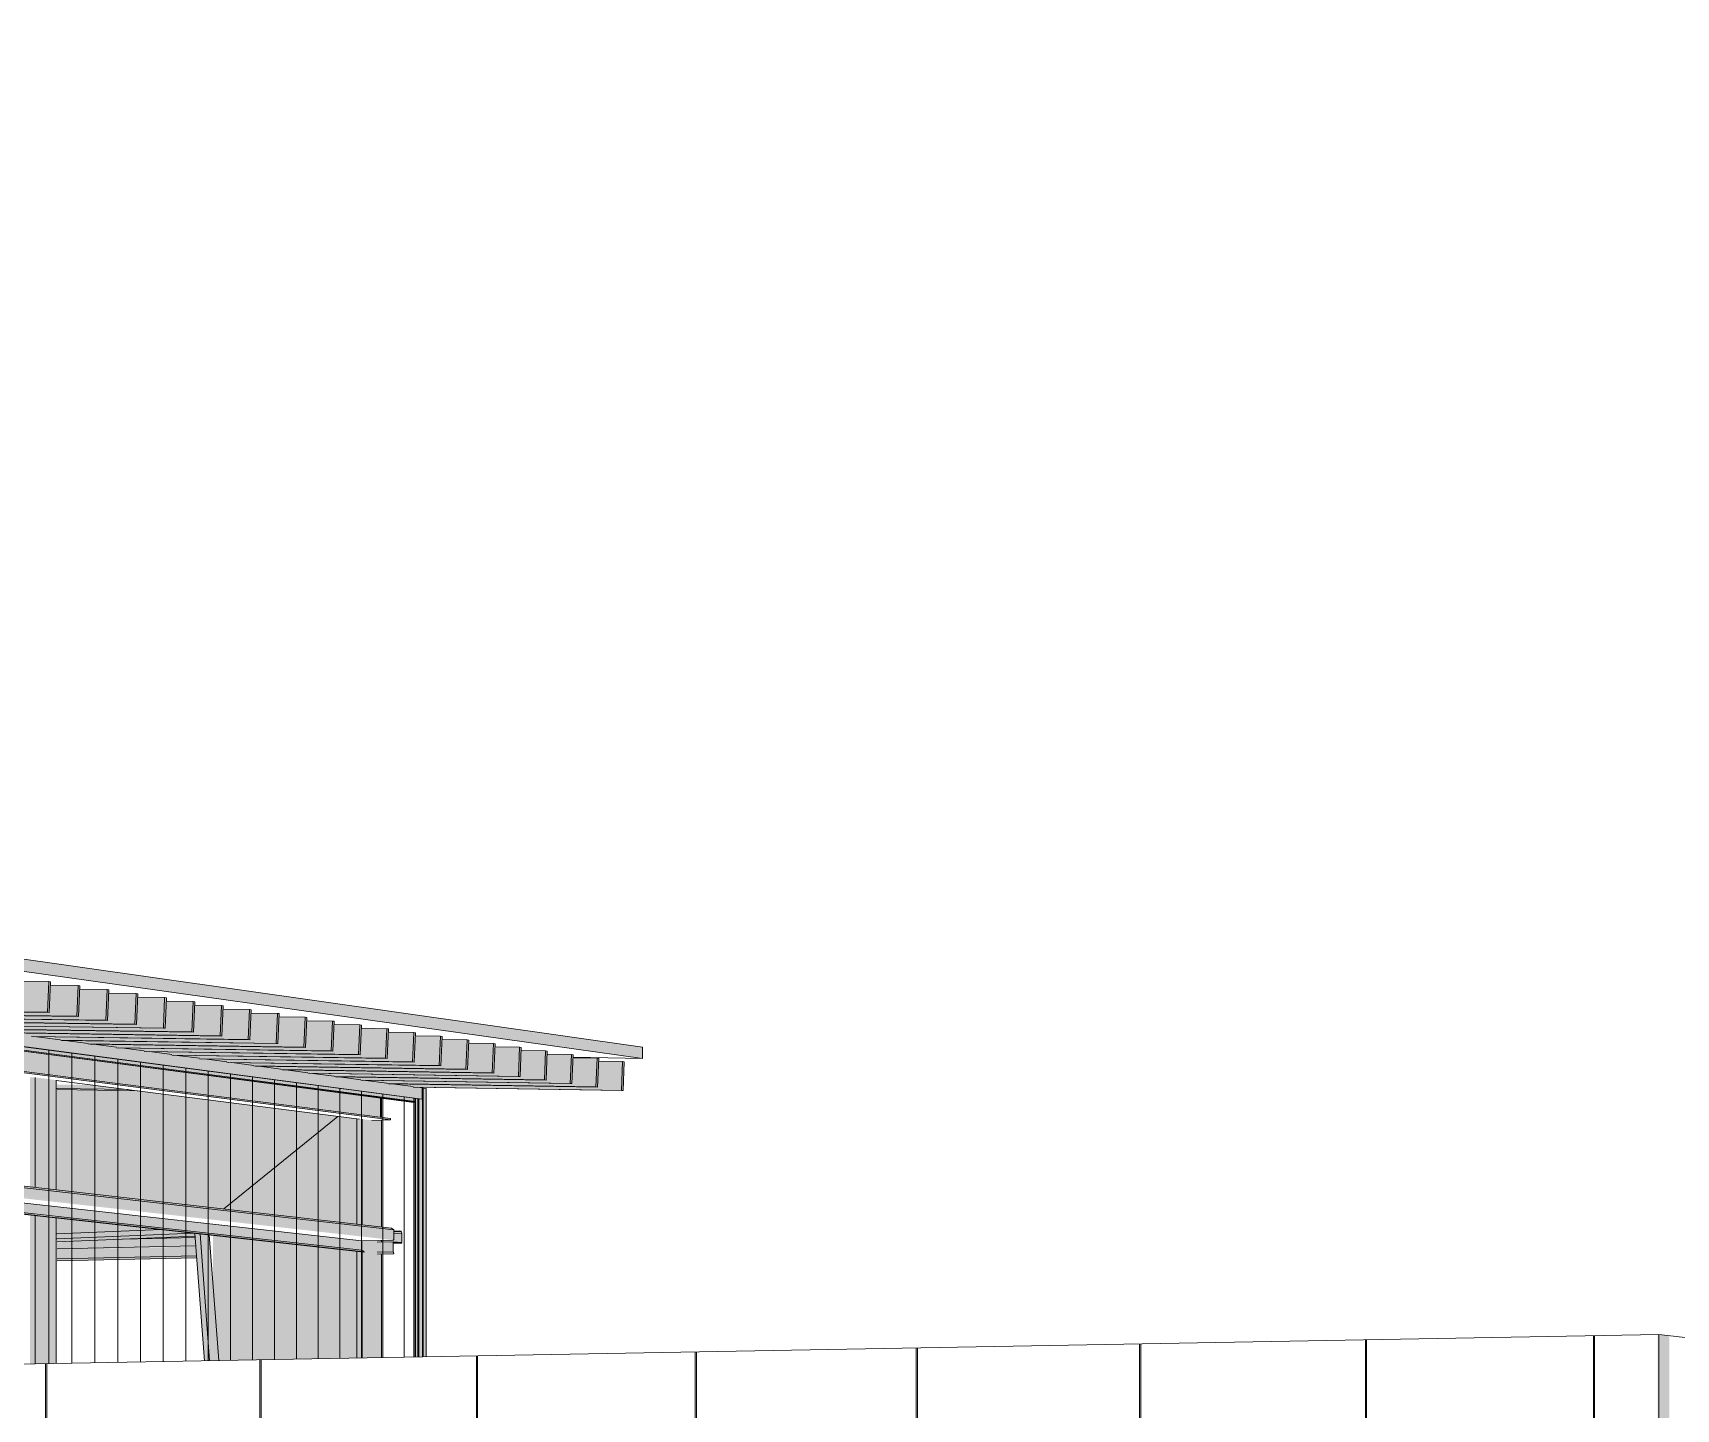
# Model space of a CAD drawing. Header units: inches. Extents: x 31213 to 31218, y -65 to 66.
# Drawn here: x 31214.2054 to 31214.2896, y 66.0366 to 66.1072 of the extents above; entities that cross this region are included whole.
import ezdxf

# ---------------------------------------------------------------- set-up
doc = ezdxf.new("R2010")
doc.units = ezdxf.units.IN
doc.header["$MEASUREMENT"] = 0
for name, color, linetype, lineweight in [('A-GLAZ-CURT', 52, 'Continuous', 9), ('A-GLAZ-CWMG', 51, 'Continuous', 9), ('A-ROOF', 132, 'Continuous', 13), ('A-WALL', 113, 'Continuous', 13), ('A-WALL-PATT', 111, 'Continuous', 13), ('L-SITE-WALL', 31, 'Continuous', 13), ('S-BEAM', 12, 'Continuous', 9), ('S-COLS', 52, 'Continuous', 9)]:
    doc.layers.add(name, color=color, linetype=linetype, lineweight=lineweight)

# ---------------------------------------------------------------- blocks, each defined once
blk = doc.blocks.new('FP_13-Looking North East')
at = {"layer": 'A-WALL-PATT', "lineweight": 9}
for p, q in [((31214.206177, 66.038918), (31214.206177, 66.055002)), ((31214.207364, 66.03894), (31214.207364, 66.054846)), ((31214.208544, 66.038962), (31214.208544, 66.054691)), ((31214.209718, 66.038983), (31214.209718, 66.054537)), ((31214.210885, 66.039005), (31214.210885, 66.054383)), ((31214.212046, 66.039026), (31214.212046, 66.054231)), ((31214.2132, 66.039047), (31214.2132, 66.054079)), ((31214.214347, 66.039069), (31214.214347, 66.053928)), ((31214.215488, 66.03909), (31214.215488, 66.053778)), ((31214.216623, 66.03911), (31214.216623, 66.053629)), ((31214.217752, 66.039131), (31214.217752, 66.053481)), ((31214.218874, 66.039152), (31214.218874, 66.053333)), ((31214.21999, 66.039172), (31214.21999, 66.053187)), ((31214.221101, 66.039193), (31214.221101, 66.053041)), ((31214.222205, 66.039213), (31214.222205, 66.052896)), ((31214.223303, 66.039233), (31214.223303, 66.052751)), ((31214.224395, 66.039253), (31214.224395, 66.052608))]:
    blk.add_line(p, q, dxfattribs=at)
blk = doc.blocks.new('FP_21-Looking North East')
at = {"layer": 'A-WALL-PATT', "lineweight": 9}
for p, q in [((31214.273668, 66.029149), (31214.273668, 66.040144)), ((31214.273729, 66.029092), (31214.273729, 66.040145)), ((31214.285362, 66.029246), (31214.285362, 66.040357)), ((31214.285423, 66.029304), (31214.285423, 66.040358)), ((31214.228101, 66.028546), (31214.228101, 66.039314)), ((31214.228159, 66.028491), (31214.228159, 66.039315)), ((31214.239315, 66.028638), (31214.239315, 66.039518)), ((31214.239374, 66.028695), (31214.239374, 66.039519)), ((31214.250647, 66.028844), (31214.250647, 66.039725)), ((31214.250706, 66.028788), (31214.250706, 66.039726)), ((31214.262097, 66.028939), (31214.262097, 66.039933)), ((31214.262157, 66.028997), (31214.262157, 66.039934)), ((31214.206016, 66.028254), (31214.206016, 66.038912)), ((31214.206073, 66.028199), (31214.206073, 66.038913)), ((31214.217002, 66.028344), (31214.217002, 66.039112)), ((31214.217059, 66.0284), (31214.217059, 66.039113))]:
    blk.add_line(p, q, dxfattribs=at)

msp = doc.modelspace()

# ---------------------------------------------------------------- hatches: boundary and pattern name
at = {"layer": 'A-GLAZ-CWMG', "lineweight": 5}
for points in [[(31214.224897, 66.052329), (31214.224897, 66.052538), (31213.856449, 66.100979), (31213.856429, 66.101908), (31213.85631, 66.101923), (31213.85631, 66.100567), (31214.224351, 66.0524)], [(31214.225326, 66.052486), (31214.225326, 66.053058), (31214.141288, 66.064221), (31214.140906, 66.064225), (31214.140906, 66.064272), (31214.079609, 66.072387), (31214.079466, 66.072406), (31214.079466, 66.072434), (31213.990483, 66.084222), (31213.99032, 66.084244), (31213.99032, 66.084276), (31213.987087, 66.084673), (31213.98695, 66.084691), (31213.98692, 66.084727), (31213.983655, 66.085129), (31213.983544, 66.085144), (31213.983544, 66.085176), (31213.980186, 66.08559), (31213.980102, 66.085601), (31213.980102, 66.085633), (31213.976678, 66.086055), (31213.976622, 66.086077), (31213.976622, 66.086095), (31213.973569, 66.086501), (31213.973105, 66.08653), (31213.973105, 66.086562), (31213.969847, 66.086973), (31213.969549, 66.087002), (31213.969549, 66.087035), (31213.966425, 66.08745), (31213.965954, 66.087479), (31213.965954, 66.087512), (31213.962794, 66.087932), (31213.96232, 66.087962), (31213.96232, 66.087995), (31213.959123, 66.08842), (31213.958645, 66.08845), (31213.958645, 66.088483), (31213.95541, 66.088913), (31213.954929, 66.088943), (31213.954929, 66.088977), (31213.951656, 66.089412), (31213.951172, 66.089442), (31213.951172, 66.089476), (31213.94786, 66.089916), (31213.947372, 66.089947), (31213.947372, 66.089981), (31213.944021, 66.090426), (31213.943556, 66.090454), (31213.943556, 66.090457), (31213.943556, 66.090488), (31213.940138, 66.090942), (31213.939885, 66.090941), (31213.939642, 66.090973), (31213.939642, 66.091008), (31213.93621, 66.091463), (31213.935957, 66.091463), (31213.935711, 66.091495), (31213.935711, 66.09153), (31213.932237, 66.091991), (31213.931983, 66.09199), (31213.931734, 66.092023), (31213.931734, 66.092058), (31213.928218, 66.092525), (31213.927963, 66.092524), (31213.927711, 66.092558), (31213.927711, 66.092592), (31213.924152, 66.093065), (31213.923896, 66.093064), (31213.923641, 66.093098), (31213.923641, 66.093133), (31213.920038, 66.093612), (31213.919781, 66.093611), (31213.919523, 66.093645), (31213.919523, 66.09368), (31213.915875, 66.094165), (31213.915618, 66.094164), (31213.915357, 66.094198), (31213.915357, 66.094234), (31213.911664, 66.094724), (31213.911405, 66.094723), (31213.911141, 66.094758), (31213.911141, 66.094794), (31213.907401, 66.09529), (31213.907142, 66.095289), (31213.906875, 66.095324), (31213.906875, 66.09536), (31213.903088, 66.095863), (31213.902827, 66.095862), (31213.902557, 66.095898), (31213.902557, 66.095934), (31213.898722, 66.096443), (31213.89846, 66.096442), (31213.898187, 66.096478), (31213.898187, 66.096514), (31213.894303, 66.09703), (31213.894041, 66.097029), (31213.893764, 66.097065), (31213.893764, 66.097102), (31213.88983, 66.097624), (31213.889567, 66.097623), (31213.889287, 66.09766), (31213.889287, 66.097697), (31213.885302, 66.098226), (31213.885038, 66.098224), (31213.884754, 66.098262), (31213.884754, 66.098299), (31213.880718, 66.098835), (31213.880453, 66.098833), (31213.880166, 66.098871), (31213.880166, 66.098908), (31213.876077, 66.099452), (31213.87581, 66.09945), (31213.87552, 66.099488), (31213.87552, 66.099526), (31213.871377, 66.100076), (31213.87111, 66.100074), (31213.870815, 66.100113), (31213.870815, 66.10015), (31213.866618, 66.100708), (31213.866349, 66.100706), (31213.866052, 66.100745), (31213.866052, 66.100783), (31213.861798, 66.101348), (31213.861529, 66.101346), (31213.861227, 66.101386), (31213.861227, 66.101424), (31213.856917, 66.101997), (31213.85647, 66.102018), (31213.85647, 66.100956), (31214.22485, 66.052548)], [(31214.224958, 66.052318), (31214.224958, 66.052368), (31213.85631, 66.100658), (31213.85631, 66.100561), (31214.224351, 66.052397)], [(31214.225093, 66.039266), (31214.225481, 66.039273), (31214.225481, 66.053018), (31214.225326, 66.053027), (31214.225295, 66.052486), (31214.225093, 66.052485), (31214.225093, 66.039608)], [(31214.225369, 66.039271), (31214.225525, 66.039274), (31214.225525, 66.053031), (31214.225369, 66.053052), (31214.225369, 66.039608)], [(31214.225481, 66.039273), (31214.225509, 66.039274), (31214.225481, 66.053031), (31214.225481, 66.053018), (31214.225481, 66.039608)], [(31214.2249, 66.039263), (31214.225093, 66.039266), (31214.225093, 66.052512), (31214.2249, 66.052538), (31214.2249, 66.039608)], [(31214.224958, 66.039264), (31214.224971, 66.039264), (31214.224958, 66.039608)], [(31214.225343, 66.039271), (31214.225369, 66.039271), (31214.225343, 66.039608)]]:
    msp.add_hatch(color=256, dxfattribs=at).paths.add_polyline_path(points, flags=0)
h = msp.add_hatch(color=256, dxfattribs=at)
h.paths.add_polyline_path([(31214.224884, 66.039263), (31214.224958, 66.039264), (31214.224958, 66.052318), (31214.224884, 66.052316), (31214.224884, 66.039608)], flags=0)
h.paths.add_polyline_path([(31214.224958, 66.052368), (31214.224958, 66.05253), (31214.224897, 66.052538), (31214.224897, 66.052376)], flags=0)
at = {"layer": 'A-ROOF', "lineweight": 5}
msp.add_hatch(color=256, dxfattribs=at).paths.add_polyline_path([(31214.236615, 66.054571), (31214.236615, 66.055154), (31213.870658, 66.107159), (31213.870658, 66.106026), (31214.230896, 66.055375)], flags=0)
at = {"layer": 'L-SITE-WALL', "lineweight": 5}
msp.add_hatch(color=256, dxfattribs=at).paths.add_polyline_path([(31214.289251, 66.02097), (31214.289251, 66.040345), (31214.288656, 66.040417), (31214.288656, 66.021008)], flags=0)
at = {"layer": 'S-BEAM', "lineweight": 5}
for points in [[(31214.223175, 66.051578), (31214.223175, 66.05254), (31213.856311, 66.10054), (31213.856311, 66.098698), (31214.219961, 66.051991)], [(31214.223696, 66.051414), (31214.223696, 66.051494), (31213.85631, 66.098667), (31213.85631, 66.098512), (31214.21996, 66.051893)], [(31214.22387, 66.045773), (31214.22375, 66.045868), (31214.012978, 66.069978), (31214.012978, 66.069854), (31214.215564, 66.046721)], [(31214.22387, 66.045294), (31214.22387, 66.045773), (31214.012978, 66.069854), (31214.012978, 66.069123), (31214.219772, 66.045757)], [(31214.223831, 66.045255), (31214.22387, 66.045294), (31214.012978, 66.069093), (31214.012978, 66.069057), (31214.222336, 66.045424)], [(31214.222229, 66.044738), (31214.222229, 66.045207), (31214.012981, 66.068707), (31214.012981, 66.067995), (31214.21788, 66.045221)], [(31214.206109, 66.056933), (31214.206177, 66.058517), (31214.204755, 66.058537), (31214.204668, 66.057127), (31214.193687, 66.057261), (31214.194736, 66.057095), (31214.204762, 66.056952)], [(31214.207611, 66.056729), (31214.207678, 66.058308), (31214.206266, 66.058327), (31214.20618, 66.056921), (31214.195224, 66.057057), (31214.19627, 66.056891), (31214.20675, 66.056741)], [(31214.209102, 66.056526), (31214.209169, 66.058099), (31214.207767, 66.058118), (31214.207682, 66.056717), (31214.19675, 66.056854), (31214.197991, 66.056686), (31214.207775, 66.056545)], [(31214.210582, 66.056325), (31214.210649, 66.057892), (31214.209257, 66.057911), (31214.209173, 66.056514), (31214.198266, 66.056653), (31214.199306, 66.056488), (31214.209265, 66.056344)], [(31214.212052, 66.056125), (31214.212118, 66.057687), (31214.210737, 66.057706), (31214.210653, 66.056313), (31214.199771, 66.056453), (31214.200808, 66.056288), (31214.210744, 66.056144)], [(31214.213511, 66.055926), (31214.213578, 66.057483), (31214.212206, 66.057502), (31214.212122, 66.056113), (31214.201265, 66.056255), (31214.202384, 66.056089), (31214.212213, 66.055945)], [(31214.21496, 66.055729), (31214.215026, 66.05728), (31214.213664, 66.057299), (31214.213581, 66.055915), (31214.202749, 66.056058), (31214.20378, 66.055894), (31214.213672, 66.055748)], [(31214.216399, 66.055534), (31214.216465, 66.057079), (31214.215113, 66.057098), (31214.21503, 66.055718), (31214.204222, 66.055862), (31214.20525, 66.055699), (31214.21512, 66.055553)], [(31214.217828, 66.055339), (31214.217894, 66.056879), (31214.216551, 66.056898), (31214.216469, 66.055522), (31214.205685, 66.055667), (31214.206777, 66.055504), (31214.215642, 66.055372)], [(31214.219247, 66.055146), (31214.219313, 66.056681), (31214.217979, 66.0567), (31214.217898, 66.055328), (31214.207023, 66.05549), (31214.208161, 66.055312), (31214.217986, 66.055165)], [(31214.220656, 66.054955), (31214.220721, 66.056484), (31214.219397, 66.056503), (31214.219316, 66.055135), (31214.208581, 66.055283), (31214.209601, 66.055121), (31214.219929, 66.054966)], [(31214.222055, 66.054764), (31214.222121, 66.056288), (31214.220805, 66.056307), (31214.220725, 66.054944), (31214.210014, 66.055092), (31214.21117, 66.054929), (31214.220812, 66.054783)], [(31214.223445, 66.054575), (31214.22351, 66.056094), (31214.222204, 66.056113), (31214.222124, 66.054753), (31214.211437, 66.054903), (31214.212451, 66.054742), (31214.223017, 66.054582)], [(31214.224825, 66.054388), (31214.22489, 66.055901), (31214.223593, 66.05592), (31214.223514, 66.054565), (31214.212851, 66.054716), (31214.213862, 66.054555), (31214.224322, 66.054395)], [(31214.226196, 66.054201), (31214.22626, 66.05571), (31214.224972, 66.055729), (31214.224894, 66.054377), (31214.214255, 66.054529), (31214.215563, 66.054364), (31214.225299, 66.054215)], [(31214.227557, 66.054016), (31214.227621, 66.055519), (31214.226342, 66.055538), (31214.226264, 66.054191), (31214.215649, 66.054344), (31214.216655, 66.054184), (31214.226349, 66.054035)], [(31214.228909, 66.053832), (31214.228973, 66.05533), (31214.227702, 66.055349), (31214.227625, 66.054006), (31214.217034, 66.05416), (31214.218037, 66.054001), (31214.227709, 66.053851)], [(31214.230252, 66.05365), (31214.230316, 66.055143), (31214.229054, 66.055161), (31214.228977, 66.053822), (31214.218409, 66.053977), (31214.219496, 66.053817), (31214.22906, 66.053668)], [(31214.231585, 66.053468), (31214.231649, 66.054956), (31214.230396, 66.054975), (31214.230319, 66.053639), (31214.219959, 66.053771), (31214.220773, 66.053637), (31214.230402, 66.053487)], [(31214.23291, 66.053288), (31214.232974, 66.054771), (31214.231729, 66.05479), (31214.231653, 66.053458), (31214.221133, 66.053615), (31214.222127, 66.053458), (31214.231735, 66.053307)], [(31214.234226, 66.053109), (31214.234289, 66.054587), (31214.233053, 66.054606), (31214.232977, 66.053278), (31214.222481, 66.053436), (31214.223692, 66.053276), (31214.233059, 66.053128)], [(31214.235533, 66.052932), (31214.235596, 66.054404), (31214.234368, 66.054423), (31214.234293, 66.053099), (31214.22377, 66.053265), (31214.224965, 66.053099), (31214.234374, 66.05295)], [(31214.210242, 66.052974), (31214.208457, 66.053204), (31214.206598, 66.053233), (31214.206598, 66.053033), (31214.209974, 66.052979)], [(31214.223177, 66.051561), (31214.223175, 66.051578), (31214.223175, 66.051562)], [(31214.224265, 66.045101), (31214.224265, 66.045123), (31214.223844, 66.045148)], [(31214.224265, 66.045123), (31214.224265, 66.045137), (31214.224243, 66.045125)]]:
    msp.add_hatch(color=256, dxfattribs=at).paths.add_polyline_path(points, flags=0)
h = msp.add_hatch(color=256, dxfattribs=at)
h.paths.add_polyline_path([(31214.22234, 66.044649), (31214.222229, 66.044738), (31214.206558, 66.046479), (31214.206558, 66.0464), (31214.222229, 66.044662)], flags=0)
h.paths.add_polyline_path([(31214.205475, 66.04652), (31214.205476, 66.0466), (31214.18844, 66.048493), (31214.18844, 66.048411), (31214.197997, 66.04735)], flags=0)
h.paths.add_polyline_path([(31214.187261, 66.048541), (31214.187261, 66.048624), (31214.168681, 66.050689), (31214.16868, 66.050603), (31214.180429, 66.0493)], flags=0)
h.paths.add_polyline_path([(31214.167392, 66.050746), (31214.167393, 66.050833), (31214.147047, 66.053094), (31214.147046, 66.053004), (31214.167254, 66.050761)], flags=0)
h.paths.add_polyline_path([(31214.145633, 66.05316), (31214.145633, 66.053251), (31214.123258, 66.055738), (31214.123258, 66.055643), (31214.145301, 66.053197)], flags=0)
h.paths.add_polyline_path([(31214.1217, 66.055816), (31214.1217, 66.055911), (31214.096976, 66.058659), (31214.096975, 66.058559), (31214.118964, 66.05612)], flags=0)
h.paths.add_polyline_path([(31214.09525, 66.058751), (31214.09525, 66.058851), (31214.067786, 66.061903), (31214.067786, 66.061798), (31214.092633, 66.059041)], flags=0)
h.paths.add_polyline_path([(31214.065864, 66.062011), (31214.065864, 66.062117), (31214.035179, 66.065528), (31214.035179, 66.065416), (31214.061923, 66.062449)], flags=0)
h.paths.add_polyline_path([(31214.033025, 66.065655), (31214.033025, 66.065767), (31214.012981, 66.067995), (31214.012981, 66.067879), (31214.031223, 66.065855)], flags=0)
h = msp.add_hatch(color=256, dxfattribs=at)
h.paths.add_polyline_path([(31214.222229, 66.045207), (31214.222229, 66.045224), (31214.222091, 66.045222)], flags=0)
h.paths.add_polyline_path([(31214.205476, 66.047088), (31214.205476, 66.047106), (31214.197997, 66.047928)], flags=0)
h.paths.add_polyline_path([(31214.187261, 66.049134), (31214.187261, 66.049153), (31214.180429, 66.049901)], flags=0)
h.paths.add_polyline_path([(31214.167393, 66.051365), (31214.167393, 66.051385), (31214.167255, 66.051381)], flags=0)
h.paths.add_polyline_path([(31214.145633, 66.053809), (31214.145633, 66.05383), (31214.145301, 66.053846)], flags=0)
h.paths.add_polyline_path([(31214.1217, 66.056497), (31214.1217, 66.056519), (31214.118964, 66.056804)], flags=0)
h.paths.add_polyline_path([(31214.09525, 66.059468), (31214.09525, 66.059491), (31214.092634, 66.059762)], flags=0)
h.paths.add_polyline_path([(31214.065864, 66.062768), (31214.065864, 66.062792), (31214.061924, 66.063211)], flags=0)
h.paths.add_polyline_path([(31214.033025, 66.066456), (31214.033025, 66.066482), (31214.031223, 66.066659)], flags=0)
h = msp.add_hatch(color=256, dxfattribs=at)
h.paths.add_polyline_path([(31214.222326, 66.044632), (31214.22234, 66.044649), (31214.216715, 66.045254)], flags=0)
h.paths.add_polyline_path([(31214.205475, 66.046501), (31214.205475, 66.04652), (31214.197997, 66.04733)], flags=0)
h.paths.add_polyline_path([(31214.187261, 66.048521), (31214.187261, 66.048541), (31214.180429, 66.049279)], flags=0)
h.paths.add_polyline_path([(31214.167393, 66.050725), (31214.167392, 66.050746), (31214.167254, 66.05074)], flags=0)
h.paths.add_polyline_path([(31214.145633, 66.053138), (31214.145633, 66.05316), (31214.145301, 66.053175)], flags=0)
h.paths.add_polyline_path([(31214.1217, 66.055792), (31214.1217, 66.055816), (31214.118964, 66.056096)], flags=0)
h.paths.add_polyline_path([(31214.09525, 66.058726), (31214.09525, 66.058751), (31214.092633, 66.059016)], flags=0)
h.paths.add_polyline_path([(31214.065864, 66.061985), (31214.065864, 66.062011), (31214.061923, 66.062422)], flags=0)
h.paths.add_polyline_path([(31214.033025, 66.065627), (31214.033025, 66.065655), (31214.031223, 66.065827)], flags=0)
at = {"layer": 'S-BEAM'}
for points in [[(31214.206203, 66.05692), (31214.20627, 66.058504), (31214.206177, 66.058517), (31214.206109, 66.056933)], [(31214.207704, 66.056716), (31214.207771, 66.058295), (31214.207678, 66.058308), (31214.207611, 66.056729)], [(31214.209194, 66.056514), (31214.209261, 66.058086), (31214.209169, 66.058099), (31214.209102, 66.056526)], [(31214.210674, 66.056312), (31214.21074, 66.057879), (31214.210649, 66.057892), (31214.210582, 66.056325)], [(31214.212143, 66.056113), (31214.212209, 66.057674), (31214.212118, 66.057687), (31214.212052, 66.056125)], [(31214.213602, 66.055914), (31214.213668, 66.05747), (31214.213578, 66.057483), (31214.213511, 66.055926)], [(31214.21505, 66.055717), (31214.215116, 66.057268), (31214.215026, 66.05728), (31214.21496, 66.055729)], [(31214.216488, 66.055522), (31214.216554, 66.057067), (31214.216465, 66.057079), (31214.216399, 66.055534)], [(31214.217917, 66.055327), (31214.217982, 66.056867), (31214.217894, 66.056879), (31214.217828, 66.055339)], [(31214.219335, 66.055134), (31214.2194, 66.056669), (31214.219313, 66.056681), (31214.219247, 66.055146)], [(31214.220743, 66.054943), (31214.220809, 66.056472), (31214.220721, 66.056484), (31214.220656, 66.054955)], [(31214.222142, 66.054753), (31214.222207, 66.056276), (31214.222121, 66.056288), (31214.222055, 66.054764)], [(31214.223531, 66.054564), (31214.223596, 66.056082), (31214.22351, 66.056094), (31214.223445, 66.054575)], [(31214.22491, 66.054376), (31214.224975, 66.055889), (31214.22489, 66.055901), (31214.224825, 66.054388)], [(31214.226281, 66.05419), (31214.226345, 66.055698), (31214.22626, 66.05571), (31214.226196, 66.054201)], [(31214.227641, 66.054005), (31214.227706, 66.055508), (31214.227621, 66.055519), (31214.227557, 66.054016)], [(31214.228993, 66.053821), (31214.229057, 66.055319), (31214.228973, 66.05533), (31214.228909, 66.053832)], [(31214.230335, 66.053638), (31214.230399, 66.055131), (31214.230316, 66.055143), (31214.230252, 66.05365)], [(31214.231668, 66.053457), (31214.231732, 66.054945), (31214.231649, 66.054956), (31214.231585, 66.053468)], [(31214.232992, 66.053277), (31214.233056, 66.05476), (31214.232974, 66.054771), (31214.23291, 66.053288)], [(31214.234307, 66.053098), (31214.234371, 66.054576), (31214.234289, 66.054587), (31214.234226, 66.053109)], [(31214.235614, 66.052921), (31214.235677, 66.054393), (31214.235596, 66.054404), (31214.235533, 66.052932)]]:
    msp.add_hatch(color=256, dxfattribs=at).paths.add_polyline_path(points, flags=0)
at = {"layer": 'S-BEAM', "lineweight": 5}
h = msp.add_hatch(color=256, dxfattribs=at)
h.paths.add_polyline_path([(31214.194384, 66.045056), (31214.196966, 66.045164), (31214.196809, 66.047342), (31214.194384, 66.047239), (31214.194384, 66.045638)], flags=0)
h.paths.add_polyline_path([(31214.206599, 66.045567), (31214.21194, 66.04579), (31214.206599, 66.046385), (31214.206599, 66.045637)], flags=0)
h.paths.add_polyline_path([(31214.216049, 66.046754), (31214.221274, 66.051558), (31214.210718, 66.052914), (31214.206599, 66.052974), (31214.206599, 66.04784), (31214.215587, 66.046807)], flags=0)
h = msp.add_hatch(color=256, dxfattribs=at)
h.paths.add_polyline_path([(31214.193675, 66.044777), (31214.196983, 66.044915), (31214.196965, 66.045164), (31214.193675, 66.045026), (31214.193675, 66.044821)], flags=0)
h.paths.add_polyline_path([(31214.206598, 66.045316), (31214.21357, 66.045608), (31214.211939, 66.04579), (31214.206598, 66.045566), (31214.206598, 66.045332)], flags=0)
h = msp.add_hatch(color=256, dxfattribs=at)
h.paths.add_polyline_path([(31214.194743, 66.044668), (31214.196995, 66.044786), (31214.196983, 66.044915), (31214.193688, 66.044777), (31214.194536, 66.044689)], flags=0)
h.paths.add_polyline_path([(31214.2066, 66.045161), (31214.213685, 66.045456), (31214.213672, 66.045597), (31214.213581, 66.045607), (31214.206598, 66.045316), (31214.2066, 66.045208)], flags=0)
h = msp.add_hatch(color=256, dxfattribs=at)
h.paths.add_polyline_path([(31214.194384, 66.044516), (31214.197008, 66.044599), (31214.197007, 66.044607), (31214.194384, 66.044542), (31214.194384, 66.04452)], flags=0)
h.paths.add_polyline_path([(31214.2066, 66.044772), (31214.213722, 66.044948), (31214.213721, 66.044958), (31214.2066, 66.044799), (31214.2066, 66.044774)], flags=0)
h.paths.add_polyline_path([(31214.223003, 66.045116), (31214.223836, 66.04516), (31214.223844, 66.04517), (31214.223006, 66.045142), (31214.223003, 66.045116)], flags=0)
h = msp.add_hatch(color=256, dxfattribs=at)
h.paths.add_polyline_path([(31214.194624, 66.04405), (31214.197044, 66.0441), (31214.19701, 66.044571), (31214.194384, 66.044516), (31214.194384, 66.044115), (31214.194476, 66.044096)], flags=0)
h.paths.add_polyline_path([(31214.2066, 66.044298), (31214.21376, 66.044447), (31214.213724, 66.044922), (31214.2066, 66.044772)], flags=0)
h.paths.add_polyline_path([(31214.223003, 66.044638), (31214.223833, 66.044656), (31214.223833, 66.045133), (31214.223003, 66.045116)], flags=0)
h = msp.add_hatch(color=256, dxfattribs=at)
h.paths.add_polyline_path([(31214.195034, 66.044566), (31214.197008, 66.044608), (31214.196997, 66.044762), (31214.195034, 66.044657)], flags=0)
h.paths.add_polyline_path([(31214.206601, 66.044809), (31214.213722, 66.044958), (31214.213691, 66.045381), (31214.209999, 66.045303), (31214.206601, 66.045134)], flags=0)
h.paths.add_polyline_path([(31214.224158, 66.045135), (31214.224269, 66.045137), (31214.224269, 66.045605), (31214.223873, 66.045596), (31214.223854, 66.045261), (31214.223834, 66.045256), (31214.223232, 66.04522), (31214.223232, 66.045157), (31214.22404, 66.045148)], flags=0)
h = msp.add_hatch(color=256, dxfattribs=at)
h.paths.add_polyline_path([(31214.209999, 66.045303), (31214.213691, 66.045381), (31214.213685, 66.045456), (31214.21364, 66.045454)], flags=0)
h.paths.add_polyline_path([(31214.223873, 66.045596), (31214.224269, 66.045605), (31214.224239, 66.045699), (31214.223873, 66.045691)], flags=0)
h = msp.add_hatch(color=256, dxfattribs=at)
h.paths.add_polyline_path([(31214.194927, 66.043956), (31214.197051, 66.044), (31214.197044, 66.0441), (31214.194641, 66.044045), (31214.194798, 66.043996)], flags=0)
h.paths.add_polyline_path([(31214.2066, 66.044198), (31214.213767, 66.044346), (31214.21376, 66.044447), (31214.2066, 66.044298)], flags=0)
h.paths.add_polyline_path([(31214.223035, 66.044538), (31214.223865, 66.044555), (31214.223833, 66.044656), (31214.223005, 66.044632)], flags=0)
at = {"layer": 'S-COLS', "lineweight": 5}
h = msp.add_hatch(color=256, dxfattribs=at)
h.paths.add_polyline_path([(31214.205207, 66.038901), (31214.205476, 66.038906), (31214.205476, 66.046501), (31214.205207, 66.046531), (31214.205207, 66.039109)], flags=0)
h.paths.add_polyline_path([(31214.205476, 66.047959), (31214.205476, 66.053597), (31214.205207, 66.05359), (31214.205207, 66.04799)], flags=0)
h = msp.add_hatch(color=256, dxfattribs=at)
h.paths.add_polyline_path([(31214.205476, 66.038906), (31214.206558, 66.038926), (31214.206558, 66.046381), (31214.205476, 66.046501), (31214.205476, 66.039604)], flags=0)
h.paths.add_polyline_path([(31214.206558, 66.046479), (31214.206558, 66.046985), (31214.205476, 66.047106), (31214.205476, 66.0466)], flags=0)
h.paths.add_polyline_path([(31214.206558, 66.047835), (31214.206558, 66.053458), (31214.205476, 66.053597), (31214.205476, 66.047959)], flags=0)
h = msp.add_hatch(color=256, dxfattribs=at)
h.paths.add_polyline_path([(31214.222234, 66.039214), (31214.223232, 66.039232), (31214.223232, 66.043913), (31214.223003, 66.044632), (31214.222999, 66.045132), (31214.223003, 66.045152), (31214.223232, 66.04517), (31214.223232, 66.045243), (31214.222234, 66.045222), (31214.222234, 66.044734), (31214.222326, 66.044632), (31214.222234, 66.044632), (31214.222234, 66.039608)], flags=0)
h.paths.add_polyline_path([(31214.223232, 66.043913), (31214.223232, 66.044542), (31214.223033, 66.044538), (31214.223144, 66.044188)], flags=0)
h.paths.add_polyline_path([(31214.223232, 66.045928), (31214.223232, 66.051403), (31214.222554, 66.051414), (31214.222234, 66.051454), (31214.222234, 66.046042)], flags=0)
h.paths.add_polyline_path([(31214.223232, 66.051555), (31214.223205, 66.052537), (31214.223176, 66.05254), (31214.223205, 66.051558), (31214.223225, 66.051555)], flags=0)
h = msp.add_hatch(color=256, dxfattribs=at)
h.paths.add_polyline_path([(31214.214888, 66.03908), (31214.221975, 66.03921), (31214.221975, 66.044671), (31214.214593, 66.045494), (31214.214593, 66.043014), (31214.214848, 66.039608)], flags=0)
h.paths.add_polyline_path([(31214.221975, 66.046072), (31214.221975, 66.051468), (31214.220969, 66.051578), (31214.215156, 66.046856), (31214.215587, 66.046807)], flags=0)
h = msp.add_hatch(color=256, dxfattribs=at)
h.paths.add_polyline_path([(31214.221974, 66.039209), (31214.222234, 66.039214), (31214.222229, 66.044643), (31214.221974, 66.044649), (31214.221974, 66.039608)], flags=0)
h.paths.add_polyline_path([(31214.222234, 66.046042), (31214.222234, 66.051454), (31214.221974, 66.051448), (31214.221974, 66.046072), (31214.222231, 66.046043)], flags=0)
for points in [[(31214.214161, 66.039067), (31214.214419, 66.039072), (31214.213932, 66.045567), (31214.213672, 66.045597), (31214.21412, 66.039608)], [(31214.214419, 66.039072), (31214.214888, 66.03908), (31214.214405, 66.045515), (31214.213932, 66.045567), (31214.214379, 66.039608)]]:
    msp.add_hatch(color=256, dxfattribs=at).paths.add_polyline_path(points, flags=0)

# ---------------------------------------------------------------- linework, layer by layer
at = {"layer": 'A-GLAZ-CWMG'}
for p, q in [((31214.224958, 66.052368), (31213.85631, 66.100658)), ((31214.2253, 66.052485), (31213.856428, 66.100953)), ((31214.225326, 66.052486), (31213.85647, 66.100956)), ((31214.224958, 66.052318), (31213.85631, 66.100561)), ((31214.224884, 66.052316), (31213.85631, 66.100539)), ((31214.206777, 66.055522), (31214.205561, 66.055683)), ((31214.208203, 66.055332), (31214.20702, 66.055489)), ((31214.209643, 66.055141), (31214.208469, 66.055297)), ((31214.211073, 66.054951), (31214.209908, 66.055106)), ((31214.212493, 66.054762), (31214.211337, 66.054916)), ((31214.213904, 66.054575), (31214.212756, 66.054727)), ((31214.215305, 66.054389), (31214.214165, 66.05454)), ((31214.216696, 66.054204), (31214.215565, 66.054354)), ((31214.218078, 66.05402), (31214.216955, 66.05417)), ((31214.219451, 66.053838), (31214.218336, 66.053986)), ((31214.220814, 66.053657), (31214.219708, 66.053804)), ((31214.222169, 66.053477), (31214.22107, 66.053623)), ((31214.223514, 66.053298), (31214.222423, 66.053443)), ((31214.22485, 66.053121), (31214.223768, 66.053265)), ((31214.225326, 66.053058), (31214.225103, 66.053087)), ((31214.225326, 66.053058), (31214.225326, 66.052486)), ((31214.225343, 66.053051), (31214.225369, 66.053052)), ((31214.225343, 66.039271), (31214.225343, 66.053051)), ((31214.225369, 66.053052), (31214.225525, 66.053031)), ((31214.225369, 66.039271), (31214.225369, 66.053052)), ((31214.225525, 66.039274), (31214.225525, 66.053031)), ((31214.224884, 66.039263), (31214.224884, 66.052327)), ((31214.224958, 66.052318), (31214.224884, 66.052316)), ((31214.224897, 66.052542), (31214.224897, 66.052376)), ((31214.224958, 66.039264), (31214.224958, 66.052534)), ((31214.224958, 66.052368), (31214.224958, 66.052318)), ((31214.224971, 66.039264), (31214.224971, 66.052532)), ((31214.225093, 66.039266), (31214.225093, 66.052516)), ((31214.225326, 66.052486), (31214.2253, 66.052485))]:
    msp.add_line(p, q, dxfattribs=at)
at = {"layer": 'A-ROOF'}
for p, q in [((31213.870658, 66.107159), (31214.236615, 66.055154)), ((31214.236615, 66.054571), (31213.870658, 66.106026)), ((31214.236615, 66.054571), (31214.236615, 66.055154)), ((31214.23306, 66.054625), (31214.236615, 66.054571))]:
    msp.add_line(p, q, dxfattribs=at)
at = {"layer": 'A-WALL'}
msp.add_line((31214.225154, 66.052508), (31214.225154, 66.039268), dxfattribs=at)
at = {"layer": 'L-SITE-WALL'}
for p, q in [((31214.288718, 66.040418), (31214.188549, 66.038594)), ((31214.318231, 66.036868), (31214.288718, 66.040418)), ((31214.288718, 66.040418), (31214.288718, 66.021004))]:
    msp.add_line(p, q, dxfattribs=at)
at = {"layer": 'S-BEAM'}
for p, q in [((31213.85631, 66.098667), (31214.223696, 66.051494)), ((31213.85631, 66.098512), (31214.223696, 66.051414)), ((31214.012978, 66.069978), (31214.22375, 66.045868)), ((31214.012978, 66.069854), (31214.22387, 66.045773)), ((31214.012981, 66.068707), (31214.222229, 66.045207)), ((31214.012981, 66.067995), (31214.222229, 66.044738)), ((31214.012981, 66.067879), (31214.22234, 66.044649)), ((31214.012981, 66.06785), (31214.222326, 66.044632)), ((31214.204755, 66.058537), (31214.206177, 66.058517)), ((31214.206177, 66.058517), (31214.206109, 66.056933)), ((31214.20627, 66.058504), (31214.206177, 66.058517)), ((31214.206203, 66.05692), (31214.20627, 66.058504)), ((31214.206266, 66.058327), (31214.207678, 66.058308)), ((31214.207678, 66.058308), (31214.207611, 66.056729)), ((31214.207771, 66.058295), (31214.207678, 66.058308)), ((31214.207704, 66.056716), (31214.207771, 66.058295)), ((31214.207767, 66.058118), (31214.209169, 66.058099)), ((31214.209169, 66.058099), (31214.209102, 66.056526)), ((31214.209261, 66.058086), (31214.209169, 66.058099)), ((31214.209194, 66.056514), (31214.209261, 66.058086)), ((31214.209257, 66.057911), (31214.210649, 66.057892)), ((31214.210649, 66.057892), (31214.210582, 66.056325)), ((31214.21074, 66.057879), (31214.210649, 66.057892)), ((31214.210674, 66.056312), (31214.21074, 66.057879)), ((31214.210737, 66.057706), (31214.212118, 66.057687)), ((31214.212118, 66.057687), (31214.212052, 66.056125)), ((31214.212209, 66.057674), (31214.212118, 66.057687)), ((31214.212143, 66.056113), (31214.212209, 66.057674)), ((31214.194779, 66.057094), (31214.206109, 66.056933)), ((31214.194875, 66.057081), (31214.206203, 66.05692)), ((31214.196313, 66.05689), (31214.207611, 66.056729)), ((31214.196408, 66.056878), (31214.207704, 66.056716)), ((31214.206109, 66.056933), (31214.206203, 66.05692)), ((31214.212206, 66.057502), (31214.213578, 66.057483)), ((31214.213578, 66.057483), (31214.213511, 66.055926)), ((31214.213668, 66.05747), (31214.213578, 66.057483)), ((31214.213602, 66.055914), (31214.213668, 66.05747)), ((31214.213664, 66.057299), (31214.215026, 66.05728)), ((31214.215026, 66.05728), (31214.21496, 66.055729)), ((31214.215116, 66.057268), (31214.215026, 66.05728)), ((31214.21505, 66.055717), (31214.215116, 66.057268)), ((31214.215113, 66.057098), (31214.216465, 66.057079)), ((31214.216465, 66.057079), (31214.216399, 66.055534)), ((31214.216554, 66.057067), (31214.216465, 66.057079)), ((31214.216488, 66.055522), (31214.216554, 66.057067)), ((31214.216551, 66.056898), (31214.217894, 66.056879)), ((31214.217894, 66.056879), (31214.217828, 66.055339)), ((31214.217982, 66.056867), (31214.217894, 66.056879)), ((31214.217917, 66.055327), (31214.217982, 66.056867)), ((31214.197836, 66.056688), (31214.209102, 66.056526)), ((31214.197931, 66.056675), (31214.209194, 66.056514)), ((31214.199349, 66.056487), (31214.210582, 66.056325)), ((31214.199443, 66.056475), (31214.210674, 66.056312)), ((31214.200851, 66.056288), (31214.212052, 66.056125)), ((31214.200944, 66.056275), (31214.212143, 66.056113)), ((31214.202342, 66.05609), (31214.213511, 66.055926)), ((31214.202434, 66.056077), (31214.213602, 66.055914)), ((31214.207611, 66.056729), (31214.207704, 66.056716)), ((31214.209102, 66.056526), (31214.209194, 66.056514)), ((31214.210582, 66.056325), (31214.210674, 66.056312)), ((31214.212052, 66.056125), (31214.212143, 66.056113)), ((31214.217979, 66.0567), (31214.219313, 66.056681)), ((31214.219313, 66.056681), (31214.219247, 66.055146)), ((31214.2194, 66.056669), (31214.219313, 66.056681)), ((31214.219335, 66.055134), (31214.2194, 66.056669)), ((31214.219397, 66.056503), (31214.220721, 66.056484)), ((31214.220721, 66.056484), (31214.220656, 66.054955)), ((31214.220809, 66.056472), (31214.220721, 66.056484)), ((31214.220743, 66.054943), (31214.220809, 66.056472)), ((31214.220805, 66.056307), (31214.222121, 66.056288)), ((31214.222121, 66.056288), (31214.222055, 66.054764)), ((31214.222207, 66.056276), (31214.222121, 66.056288)), ((31214.222142, 66.054753), (31214.222207, 66.056276)), ((31214.222204, 66.056113), (31214.22351, 66.056094)), ((31214.22351, 66.056094), (31214.223445, 66.054575)), ((31214.223596, 66.056082), (31214.22351, 66.056094)), ((31214.223531, 66.054564), (31214.223596, 66.056082)), ((31214.203823, 66.055893), (31214.21496, 66.055729)), ((31214.203914, 66.055881), (31214.21505, 66.055717)), ((31214.205293, 66.055698), (31214.216399, 66.055534)), ((31214.205384, 66.055686), (31214.216488, 66.055522)), ((31214.206777, 66.055504), (31214.217828, 66.055339)), ((31214.206844, 66.055492), (31214.217917, 66.055327)), ((31214.208203, 66.055311), (31214.219247, 66.055146)), ((31214.208293, 66.0553), (31214.219335, 66.055134)), ((31214.213511, 66.055926), (31214.213602, 66.055914)), ((31214.21496, 66.055729), (31214.21505, 66.055717)), ((31214.216399, 66.055534), (31214.216488, 66.055522)), ((31214.217828, 66.055339), (31214.217917, 66.055327)), ((31214.219247, 66.055146), (31214.219335, 66.055134)), ((31214.223593, 66.05592), (31214.22489, 66.055901)), ((31214.22489, 66.055901), (31214.224825, 66.054388)), ((31214.224975, 66.055889), (31214.22489, 66.055901)), ((31214.22491, 66.054376), (31214.224975, 66.055889)), ((31214.224972, 66.055729), (31214.22626, 66.05571)), ((31214.22626, 66.05571), (31214.226196, 66.054201)), ((31214.226345, 66.055698), (31214.22626, 66.05571)), ((31214.226281, 66.05419), (31214.226345, 66.055698)), ((31214.226342, 66.055538), (31214.227621, 66.055519)), ((31214.227621, 66.055519), (31214.227557, 66.054016)), ((31214.227706, 66.055508), (31214.227621, 66.055519)), ((31214.227641, 66.054005), (31214.227706, 66.055508)), ((31214.227702, 66.055349), (31214.228973, 66.05533)), ((31214.228973, 66.05533), (31214.228909, 66.053832)), ((31214.229057, 66.055319), (31214.228973, 66.05533)), ((31214.228993, 66.053821), (31214.229057, 66.055319)), ((31214.229054, 66.055161), (31214.230316, 66.055143)), ((31214.230316, 66.055143), (31214.230252, 66.05365)), ((31214.230399, 66.055131), (31214.230316, 66.055143)), ((31214.230335, 66.053638), (31214.230399, 66.055131)), ((31214.209643, 66.05512), (31214.220656, 66.054955)), ((31214.209732, 66.055108), (31214.220743, 66.054943)), ((31214.211073, 66.05493), (31214.222055, 66.054764)), ((31214.21117, 66.054918), (31214.222142, 66.054753)), ((31214.212493, 66.054742), (31214.223445, 66.054575)), ((31214.212581, 66.05473), (31214.223531, 66.054564)), ((31214.213904, 66.054554), (31214.224825, 66.054388)), ((31214.213991, 66.054543), (31214.22491, 66.054376)), ((31214.215305, 66.054368), (31214.226196, 66.054201)), ((31214.215392, 66.054357), (31214.226281, 66.05419)), ((31214.220656, 66.054955), (31214.220743, 66.054943)), ((31214.222055, 66.054764), (31214.222142, 66.054753)), ((31214.223445, 66.054575), (31214.223531, 66.054564)), ((31214.224825, 66.054388), (31214.22491, 66.054376)), ((31214.230396, 66.054975), (31214.231649, 66.054956)), ((31214.231649, 66.054956), (31214.231585, 66.053468)), ((31214.231732, 66.054945), (31214.231649, 66.054956)), ((31214.231668, 66.053457), (31214.231732, 66.054945)), ((31214.231729, 66.05479), (31214.232974, 66.054771)), ((31214.232974, 66.054771), (31214.23291, 66.053288)), ((31214.233056, 66.05476), (31214.232974, 66.054771)), ((31214.232992, 66.053277), (31214.233056, 66.05476)), ((31214.233053, 66.054606), (31214.234289, 66.054587)), ((31214.234289, 66.054587), (31214.234226, 66.053109)), ((31214.234371, 66.054576), (31214.234289, 66.054587)), ((31214.234307, 66.053098), (31214.234371, 66.054576)), ((31214.234368, 66.054423), (31214.235596, 66.054404)), ((31214.235596, 66.054404), (31214.235533, 66.052932)), ((31214.235677, 66.054393), (31214.235596, 66.054404)), ((31214.235614, 66.052921), (31214.235677, 66.054393)), ((31214.216696, 66.054184), (31214.227557, 66.054016)), ((31214.216782, 66.054172), (31214.227641, 66.054005)), ((31214.218078, 66.054), (31214.228909, 66.053832)), ((31214.218164, 66.053989), (31214.228993, 66.053821)), ((31214.219451, 66.053818), (31214.230252, 66.05365)), ((31214.219536, 66.053807), (31214.230335, 66.053638)), ((31214.220814, 66.053637), (31214.231585, 66.053468)), ((31214.220899, 66.053626), (31214.231668, 66.053457)), ((31214.222169, 66.053457), (31214.23291, 66.053288)), ((31214.222252, 66.053446), (31214.232992, 66.053277)), ((31214.226196, 66.054201), (31214.226281, 66.05419)), ((31214.227557, 66.054016), (31214.227641, 66.054005)), ((31214.228909, 66.053832), (31214.228993, 66.053821)), ((31214.230252, 66.05365), (31214.230335, 66.053638)), ((31214.231585, 66.053468), (31214.231668, 66.053457)), ((31214.206559, 66.053437), (31214.222102, 66.051451)), ((31214.206598, 66.053033), (31214.210242, 66.052974)), ((31214.210718, 66.052914), (31214.206599, 66.05298)), ((31214.223514, 66.053278), (31214.234226, 66.053109)), ((31214.223597, 66.053267), (31214.234307, 66.053098)), ((31214.22485, 66.053101), (31214.235533, 66.052932)), ((31214.224933, 66.05309), (31214.235614, 66.052921)), ((31214.23291, 66.053288), (31214.232992, 66.053277)), ((31214.234226, 66.053109), (31214.234307, 66.053098)), ((31214.235533, 66.052932), (31214.235614, 66.052921)), ((31214.223175, 66.05254), (31214.223175, 66.051578)), ((31214.223696, 66.051414), (31214.222734, 66.051391)), ((31214.223175, 66.051578), (31214.223178, 66.051553)), ((31214.223696, 66.051494), (31214.223696, 66.051414)), ((31214.22375, 66.045868), (31214.22387, 66.045773)), ((31214.211939, 66.04579), (31214.206598, 66.045566)), ((31214.206598, 66.045316), (31214.213581, 66.045607)), ((31214.213685, 66.045456), (31214.2066, 66.045161)), ((31214.213691, 66.045381), (31214.209999, 66.045303)), ((31214.222229, 66.045207), (31214.222229, 66.044738)), ((31214.223831, 66.045255), (31214.222245, 66.045222)), ((31214.223012, 66.045153), (31214.223843, 66.04517)), ((31214.223833, 66.045133), (31214.223833, 66.044656)), ((31214.224265, 66.045101), (31214.223834, 66.045092)), ((31214.223843, 66.045148), (31214.223844, 66.045148)), ((31214.224265, 66.045123), (31214.223844, 66.04517)), ((31214.223844, 66.045148), (31214.224265, 66.045101)), ((31214.22387, 66.045773), (31214.22387, 66.045294)), ((31214.224243, 66.045715), (31214.223873, 66.045707)), ((31214.224239, 66.045699), (31214.223873, 66.045691)), ((31214.224269, 66.045605), (31214.223873, 66.045596)), ((31214.224269, 66.045137), (31214.224158, 66.045135)), ((31214.224243, 66.045715), (31214.224239, 66.045699)), ((31214.224239, 66.045699), (31214.224269, 66.045605)), ((31214.224275, 66.045614), (31214.224243, 66.045715)), ((31214.224265, 66.045101), (31214.224272, 66.045111)), ((31214.224269, 66.045605), (31214.224269, 66.045137)), ((31214.2066, 66.044809), (31214.213721, 66.044958)), ((31214.2066, 66.044298), (31214.21376, 66.044447)), ((31214.213767, 66.044346), (31214.2066, 66.044198)), ((31214.222229, 66.044738), (31214.22234, 66.044649)), ((31214.22234, 66.044649), (31214.222326, 66.044632)), ((31214.223003, 66.044638), (31214.223833, 66.044656)), ((31214.223865, 66.044555), (31214.223035, 66.044538)), ((31214.223833, 66.044656), (31214.223865, 66.044555)), ((31214.223869, 66.044571), (31214.223839, 66.044665))]:
    msp.add_line(p, q, dxfattribs=at)
for points in [[(31214.222245, 66.045222, 0), (31214.222237, 66.04522, 0), (31214.222231, 66.045214, 0), (31214.222229, 66.045207, 0)], [(31214.22387, 66.045294, 0), (31214.223865, 66.045275, 0), (31214.22385, 66.045261, 0), (31214.223831, 66.045255, 0)], [(31214.223844, 66.04517, 0), (31214.223836, 66.04516, 0), (31214.223833, 66.045133, 0)], [(31214.224269, 66.045137, 0), (31214.224267, 66.045127, 0), (31214.224265, 66.045123, 0)]]:
    msp.add_polyline3d(points, dxfattribs=at)
at = {"layer": 'S-COLS'}
for p, q in [((31214.205476, 66.047959), (31214.205476, 66.053597)), ((31214.206558, 66.053458), (31214.206558, 66.047835)), ((31214.223232, 66.052533), (31214.223232, 66.051555)), ((31214.22099, 66.051594), (31214.215156, 66.046856)), ((31214.221974, 66.051448), (31214.221974, 66.046072)), ((31214.222234, 66.046042), (31214.222234, 66.051454)), ((31214.223232, 66.051403), (31214.223232, 66.045928)), ((31214.205476, 66.038906), (31214.205476, 66.046501)), ((31214.206558, 66.046381), (31214.206558, 66.038926)), ((31214.214161, 66.039067), (31214.213672, 66.045597)), ((31214.213932, 66.045567), (31214.214419, 66.039072)), ((31214.214888, 66.03908), (31214.214405, 66.045515)), ((31214.223232, 66.045243), (31214.223232, 66.045157)), ((31214.221974, 66.044671), (31214.221974, 66.039209)), ((31214.222234, 66.039214), (31214.222234, 66.044642)), ((31214.223232, 66.044542), (31214.223232, 66.039232))]:
    msp.add_line(p, q, dxfattribs=at)

# ---------------------------------------------------------------- block references
at = {"layer": 'A-GLAZ-CURT'}
msp.add_blockref('FP_13-Looking North East', (0, 0), dxfattribs=at)
at = {"layer": 'L-SITE-WALL', "lineweight": 9}
msp.add_blockref('FP_21-Looking North East', (0, 0), dxfattribs=at)

doc.saveas('drawing.dxf')
